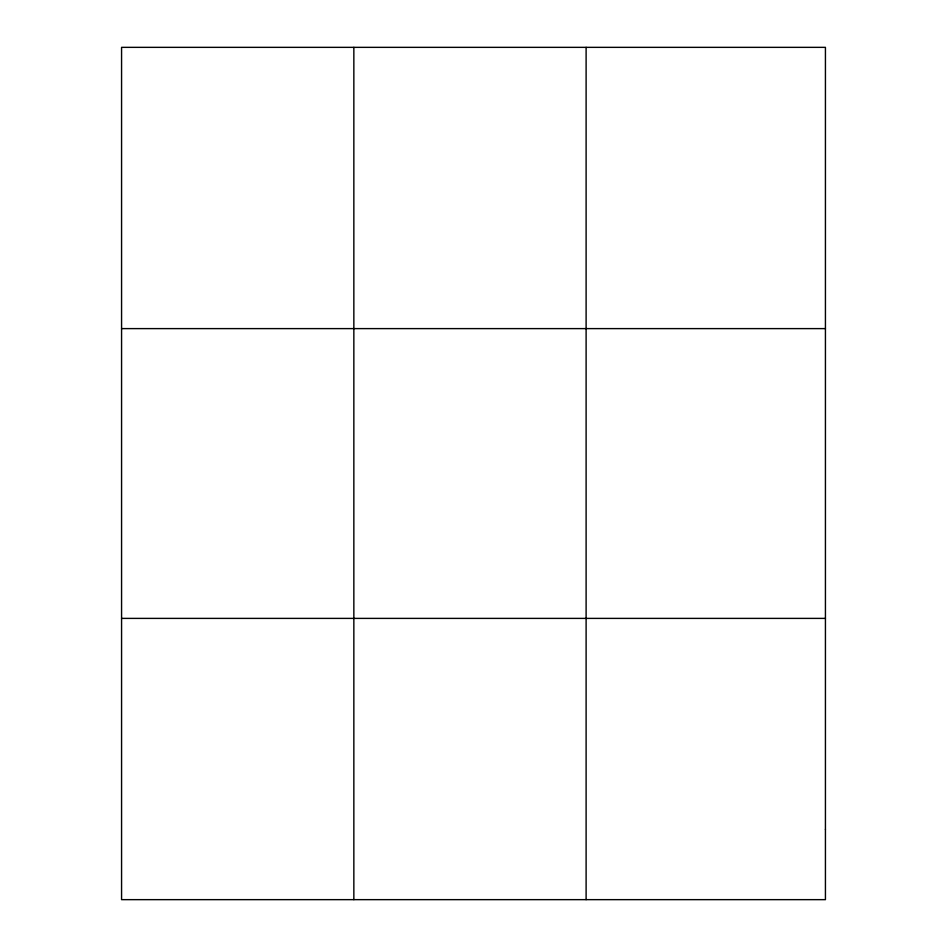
<?xml version="1.0" encoding="UTF-8"?>
<svg xmlns="http://www.w3.org/2000/svg" width="947" height="947" viewBox="0 0 947 947"><rect width="100%" height="100%" fill="white"/><g stroke="black" fill="none" stroke-linecap="round" stroke-linejoin="round"><path stroke-width="1.42" d="M353.847 47.35L353.847 899.65M586.11 47.35L586.11 899.65M121.571 328.609L825.429 328.609M121.571 618.391L825.429 618.391M825.429 829.335L825.429 899.65L121.571 899.65L121.571 47.35L825.429 47.35L825.429 829.335"/></g></svg>
